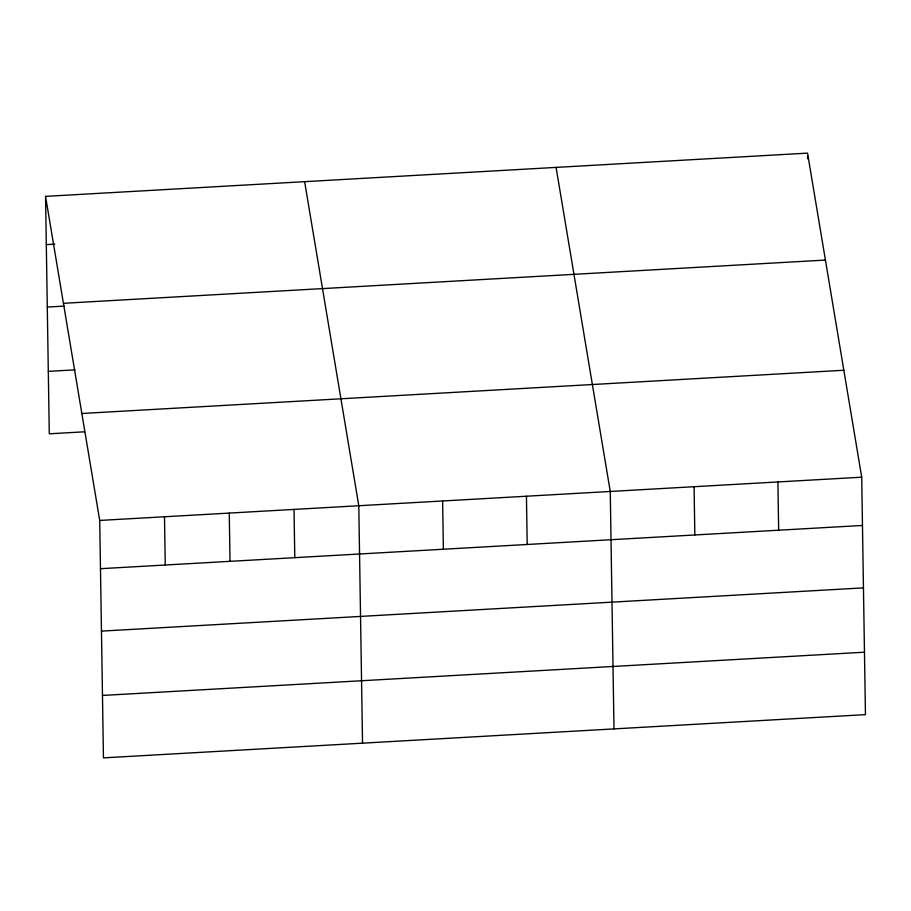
<?xml version="1.0" encoding="UTF-8"?>
<svg xmlns="http://www.w3.org/2000/svg" width="911" height="911" viewBox="0 0 911 911"><rect width="100%" height="100%" fill="white"/><g stroke="black" fill="none" stroke-linecap="round" stroke-linejoin="round"><path stroke-width="1.37" d="M45.55 196.366L807.545 153.128L861.715 477.193L865.45 714.634L103.455 757.872L99.72 520.443L45.55 196.366L49.285 433.807L84.484 431.803M46.313 244.615L54.751 244.137M63.428 303.306L825.423 260.068M47.292 307.053L64.18 306.085M48.294 371.369L75.055 369.855M81.842 413.492L843.848 370.253M99.72 520.443L861.715 477.193M100.483 568.692L862.478 525.453M101.463 631.118L863.457 587.88M102.476 695.446L864.471 652.208M556.086 167.396L610.256 491.473L613.991 728.902M304.627 181.665L358.797 505.742L362.532 743.171M807.59 155.963L807.636 158.799M777.903 481.953L778.654 530.202M694.08 486.713L694.842 534.962M526.444 496.222L527.196 544.471M442.621 500.982L443.384 549.231M294.037 509.42L294.788 557.669M229.265 513.087L230.016 561.335M164.492 516.765L165.255 565.014"/></g></svg>
